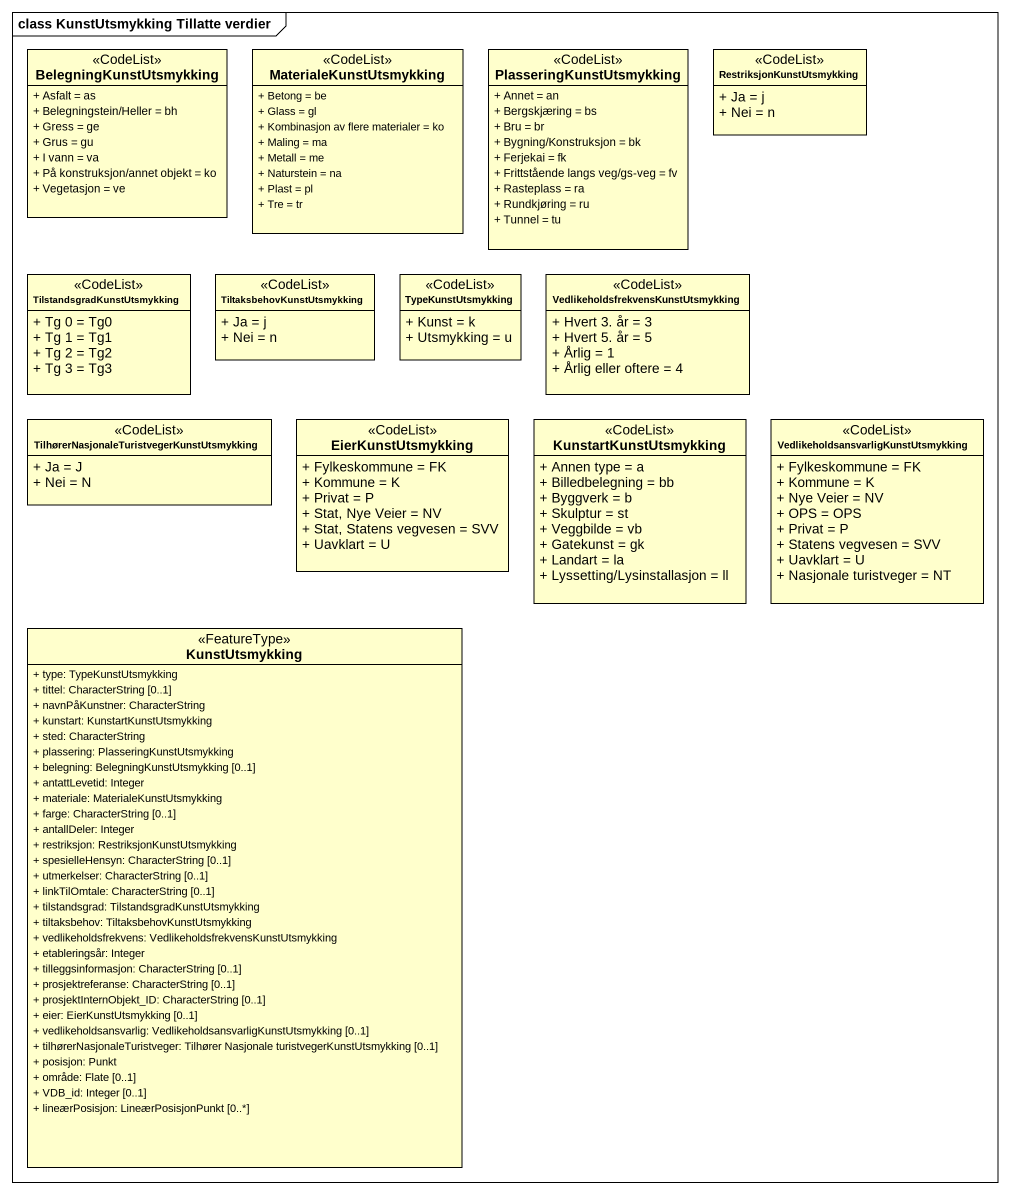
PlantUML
@startuml
mainframe class KunstUtsmykking Tillatte verdier
hide circle
hide empty members
skinparam classAttributeIconSize 0
class BelegningKunstUtsmykking <<CodeList>> {
  + Asfalt = as
  + Belegningstein/Heller = bh
  + Gress = ge
  + Grus = gu
  + I vann = va
  + På konstruksjon/annet objekt = ko
  + Vegetasjon = ve
}
class MaterialeKunstUtsmykking <<CodeList>> {
  + Betong = be
  + Glass = gl
  + Kombinasjon av flere materialer = ko
  + Maling = ma
  + Metall = me
  + Naturstein = na
  + Plast = pl
  + Tre = tr
}
class PlasseringKunstUtsmykking <<CodeList>> {
  + Annet = an
  + Bergskjæring = bs
  + Bru = br
  + Bygning/Konstruksjon = bk
  + Ferjekai = fk
  + Frittstående langs veg/gs-veg = fv
  + Rasteplass = ra
  + Rundkjøring = ru
  + Tunnel = tu
}
class RestriksjonKunstUtsmykking <<CodeList>> {
  + Ja = j
  + Nei = n
}
class TilstandsgradKunstUtsmykking <<CodeList>> {
  + Tg 0 = Tg0
  + Tg 1 = Tg1
  + Tg 2 = Tg2
  + Tg 3 = Tg3
}
class TiltaksbehovKunstUtsmykking <<CodeList>> {
  + Ja = j
  + Nei = n
}
class TypeKunstUtsmykking <<CodeList>> {
  + Kunst = k
  + Utsmykking = u
}
class "VedlikeholdsfrekvensKunstUtsmykking" as VedlikeholdsfrekvensKunstUts <<CodeList>> {
  + Hvert 3. år = 3
  + Hvert 5. år = 5
  + Årlig = 1
  + Årlig eller oftere = 4
}
class "TilhørerNasjonaleTuristvegerKunstUtsmykking" as TilhørerNasjonaleTuristveger <<CodeList>> {
  + Ja = J
  + Nei = N
}
class EierKunstUtsmykking <<CodeList>> {
  + Fylkeskommune = FK
  + Kommune = K
  + Privat = P
  + Stat, Nye Veier = NV
  + Stat, Statens vegvesen = SVV
  + Uavklart = U
}
class KunstartKunstUtsmykking <<CodeList>> {
  + Annen type = a
  + Billedbelegning = bb
  + Byggverk = b
  + Skulptur = st
  + Veggbilde = vb
  + Gatekunst = gk
  + Landart = la
  + Lyssetting/Lysinstallasjon = ll
}
class "VedlikeholdsansvarligKunstUtsmykking" as VedlikeholdsansvarligKunstUt <<CodeList>> {
  + Fylkeskommune = FK
  + Kommune = K
  + Nye Veier = NV
  + OPS = OPS
  + Privat = P
  + Statens vegvesen = SVV
  + Uavklart = U
  + Nasjonale turistveger = NT
}
class KunstUtsmykking <<FeatureType>> {
  + type: TypeKunstUtsmykking
  + tittel: CharacterString [0..1]
  + navnPåKunstner: CharacterString
  + kunstart: KunstartKunstUtsmykking
  + sted: CharacterString
  + plassering: PlasseringKunstUtsmykking
  + belegning: BelegningKunstUtsmykking [0..1]
  + antattLevetid: Integer
  + materiale: MaterialeKunstUtsmykking
  + farge: CharacterString [0..1]
  + antallDeler: Integer
  + restriksjon: RestriksjonKunstUtsmykking
  + spesielleHensyn: CharacterString [0..1]
  + utmerkelser: CharacterString [0..1]
  + linkTilOmtale: CharacterString [0..1]
  + tilstandsgrad: TilstandsgradKunstUtsmykking
  + tiltaksbehov: TiltaksbehovKunstUtsmykking
  + vedlikeholdsfrekvens: VedlikeholdsfrekvensKunstUtsmykking
  + etableringsår: Integer
  + tilleggsinformasjon: CharacterString [0..1]
  + prosjektreferanse: CharacterString [0..1]
  + prosjektInternObjekt_ID: CharacterString [0..1]
  + eier: EierKunstUtsmykking [0..1]
  + vedlikeholdsansvarlig: VedlikeholdsansvarligKunstUtsmykking [0..1]
  + tilhørerNasjonaleTuristveger: Tilhører Nasjonale turistvegerKunstUtsmykking [0..1]
  + posisjon: Punkt
  + område: Flate [0..1]
  + VDB_id: Integer [0..1]
  + lineærPosisjon: LineærPosisjonPunkt [0..*]
}
@enduml
